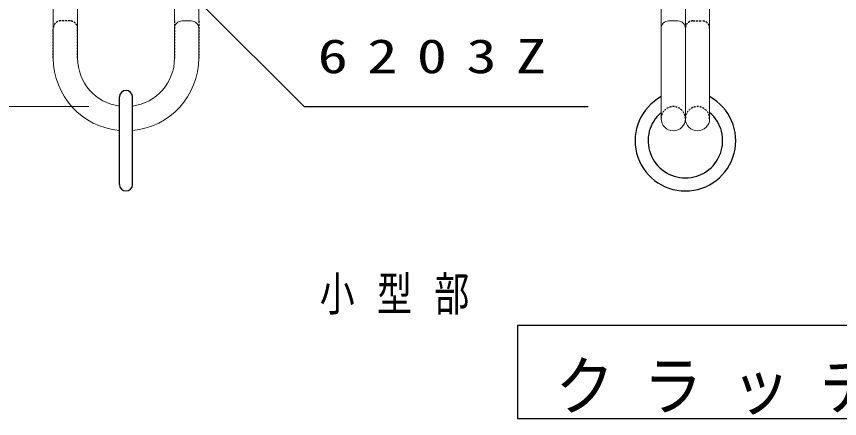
# Model space of a CAD drawing. Units: millimetres at full size; details may follow other scales. Extents: x -19543 to 0, y -2740 to 13350.
# Drawn here: x -5909 to -3702, y 4100 to 5180 of the extents above; entities that cross this region are included whole.
import ezdxf

# ---------------------------------------------------------------- set-up
doc = ezdxf.new("R2010")
doc.units = ezdxf.units.MM
doc.linetypes.add('USER4', pattern=[8, 5, -3])
doc.layers.add('線', color=2, linetype='Continuous', lineweight=25)
doc.layers.add('補助', color=2, linetype='Continuous', lineweight=13)
doc.styles.add('ＭＳ ゴシック', font='')
doc.styles.get('ＭＳ ゴシック').set_extended_font_data('MS Gothic')

msp = doc.modelspace()

# ---------------------------------------------------------------- linework, layer by layer
at = {"layer": '線', "color": 7, "lineweight": 13}
for p, q in [((-4050.676, 5303.493), (-4050.676, 4905.136)), ((-5810.676, 5282.636), (-5810.676, 5067.636)), ((-5745.676, 5282.636), (-5745.676, 5067.636)), ((-5485.676, 5282.636), (-5485.676, 5167.636)), ((-5420.676, 5282.636), (-5420.676, 5167.636)), ((-4180.676, 5269.951), (-4180.676, 4905.136)), ((-4115.676, 5274.154), (-4115.676, 4905.136)), ((-4115.676, 5255.136), (-4115.676, 4905.136)), ((-5465.676, 5167.636), (-5440.676, 5167.636)), ((-4135.676, 5167.636), (-4160.676, 5167.636)), ((-5485.676, 5067.636), (-5485.676, 5147.636)), ((-5420.676, 5067.636), (-5420.676, 5147.636))]:
    msp.add_line(p, q, dxfattribs=at)
at = {"layer": '線', "color": 4, "linetype": 'USER4'}
for p, q in [((-5765.676, 5167.636), (-5790.676, 5167.636)), ((-5485.676, 5167.636), (-5485.676, 5067.636)), ((-5420.676, 5167.636), (-5420.676, 5067.636)), ((-4095.676, 5167.636), (-4070.676, 5167.636)), ((-5810.676, 5067.636), (-5810.676, 5147.636)), ((-5745.676, 5067.636), (-5745.676, 5147.636))]:
    msp.add_line(p, q, dxfattribs=at)
at = {"layer": '線'}
for p, q in [((-5633.176, 4728.475), (-5633.176, 4963.475)), ((-5598.176, 4728.475), (-5598.176, 4963.475))]:
    msp.add_line(p, q, dxfattribs=at)
at = {"layer": '線', "color": 4, "linetype": 'USER4'}
for centre, radius, start, end in [((-5790.676, 5147.636), 20, 90, 180), ((-5765.676, 5147.636), 20, 0, 90), ((-4095.676, 5147.636), 20, 90, 180), ((-4070.676, 5147.636), 20, 0, 90), ((-4148.176, 4905.136), 32.5, 0, 180), ((-4083.176, 4905.136), 32.5, 0, 180)]:
    msp.add_arc(centre, radius, start, end, dxfattribs=at)
at = {"layer": '線', "color": 7, "lineweight": 13}
for centre, radius, start, end in [((-5465.676, 5147.636), 20, 90, 180), ((-5440.676, 5147.636), 20, 0, 90), ((-4160.676, 5147.636), 20, 90, 180), ((-4135.676, 5147.636), 20, 0, 90), ((-5615.676, 5067.636), 195, 180, 264.85114), ((-5615.676, 5067.636), 130, 180, 262.26362), ((-5615.676, 5067.636), 130, 277.73638, 0), ((-5615.676, 5067.636), 195, 275.14886, 0), ((-4148.176, 4905.136), 32.5, 180, 0), ((-4083.176, 4905.136), 32.5, 180, 0)]:
    msp.add_arc(centre, radius, start, end, dxfattribs=at)
at = {"layer": '線'}
for centre, radius, start, end in [((-5615.676, 4963.475), 17.5, 0, 180), ((-4115.676, 4845.975), 135, 118.7822, 61.2178), ((-4115.676, 4845.975), 100, 130.5416, 49.4584), ((-5615.676, 4728.475), 17.5, 180, 0)]:
    msp.add_arc(centre, radius, start, end, dxfattribs=at)
at = {"layer": '補助', "lineweight": 25}
for p, q in [((-5409.61, 5209.32), (-5137.926, 4937.636)), ((-5137.926, 4937.636), (-5087.926, 4937.636)), ((-5087.926, 4937.636), (-4376.061, 4937.636))]:
    msp.add_line(p, q, dxfattribs=at)
at = {"layer": '補助'}
msp.add_line((-5715.676, 4937.636), (-6765.676, 4937.636), dxfattribs=at)
at = {"layer": '補助', "lineweight": 25}
msp.add_lwpolyline([(-4565.676, 4350), (-4565.676, 4100), (-1765.676, 4100), (-1765.676, 4350)], close=True, dxfattribs=at)

# ---------------------------------------------------------------- texts
at = {"layer": '補助', "style": 'ＭＳ ゴシック'}
for s, insert, char_height, attachment_point in [('\\T1.64;\\W1.3;6203Z', (-5101.676, 5118.886), 91.64, 1), ('\\T1.64;\\W0.75;小型部', (-4865.676, 4379.167), 91.64, 8), ('\\T1.5;\\W0.9;クラッチ詳細図\\~S=1／10', (-3165.676, 4108.333), 128.3, 8)]:
    msp.add_mtext(s, dxfattribs=dict(at, insert=insert, char_height=char_height, attachment_point=attachment_point))

doc.saveas('drawing.dxf')
